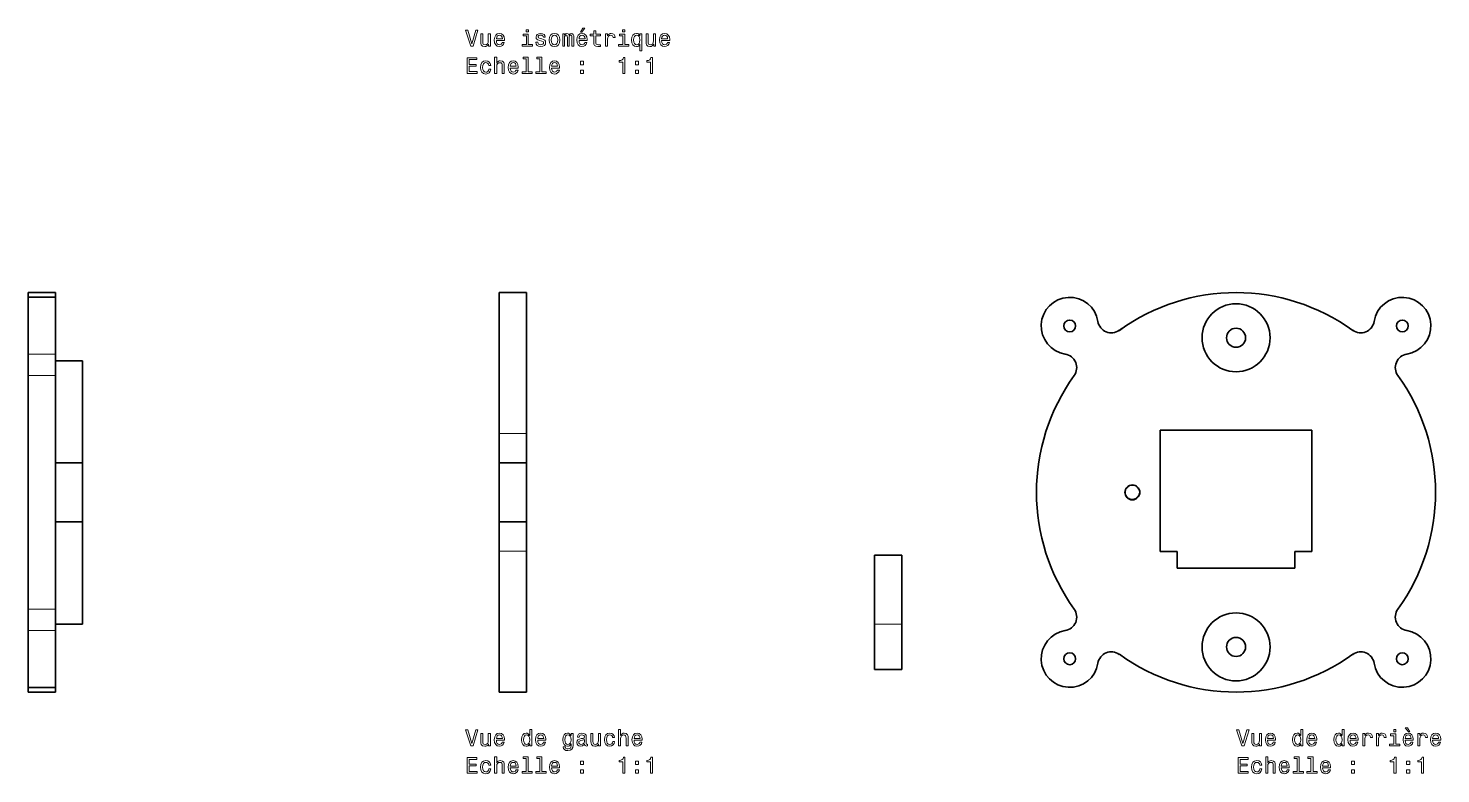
# Model space of a CAD drawing. Extents: x 294 to 980, y 102 to 739.
# Drawn here: x 668.2 to 979.7, y 358.5 to 522.7 of the extents above; entities that cross this region are included whole.
import ezdxf

# ---------------------------------------------------------------- set-up
doc = ezdxf.new("R2010")
doc.units = 0

msp = doc.modelspace()

# ---------------------------------------------------------------- linework, layer by layer
at = {"color": 7, "lineweight": 35, "ltscale": 0.030039}
msp.add_line((668.22, 463.3), (668.22, 464.5), dxfattribs=at)
at = {"color": 7, "lineweight": 35, "ltscale": 0.15}
for p, q in [((668.22, 464.5), (674.22, 464.5)), ((772.07, 464.5), (778.07, 464.5)), ((674.22, 463.47), (668.22, 463.47)), ((674.22, 449.51), (680.22, 449.51)), ((674.22, 427), (680.22, 427)), ((772.07, 427), (778.07, 427)), ((674.22, 414), (680.22, 414)), ((772.07, 414), (778.07, 414)), ((854.83, 406.63), (860.83, 406.63)), ((674.22, 391.49), (680.22, 391.49)), ((854.83, 381.44), (860.83, 381.44)), ((674.22, 377.53), (668.22, 377.53)), ((668.22, 376.5), (674.22, 376.5)), ((772.07, 376.5), (778.07, 376.5))]:
    msp.add_line(p, q, dxfattribs=at)
at = {"color": 7, "lineweight": 35, "ltscale": 0.025726}
msp.add_line((674.22, 463.47), (674.22, 464.5), dxfattribs=at)
at = {"color": 7, "lineweight": 35}
for p, q in [((772.07, 433.47), (772.07, 464.5)), ((778.07, 433.47), (778.07, 464.5)), ((680.22, 427), (680.22, 449.51)), ((668.22, 420.5), (668.22, 446.23)), ((674.22, 420.5), (674.22, 446.23)), ((951.26, 434.2), (917.86, 434.2)), ((917.86, 407.5), (917.86, 434.2)), ((951.26, 434.2), (951.26, 407.5)), ((668.22, 394.77), (668.22, 420.5)), ((674.22, 394.77), (674.22, 420.5)), ((680.22, 391.49), (680.22, 414)), ((772.07, 376.5), (772.07, 407.53)), ((778.07, 376.5), (778.07, 407.53)), ((921.56, 403.8), (947.56, 403.8)), ((921.56, 403.8), (947.56, 403.8))]:
    msp.add_line(p, q, dxfattribs=at)
at = {"color": 7, "lineweight": 35, "ltscale": 0.313062}
for p, q in [((668.22, 463.47), (668.22, 450.95)), ((674.22, 450.95), (674.22, 463.47)), ((668.22, 390.05), (668.22, 377.53)), ((674.22, 377.53), (674.22, 390.05))]:
    msp.add_line(p, q, dxfattribs=at)
at = {"color": 7, "lineweight": 13, "ltscale": 0.15}
for p, q in [((668.22, 450.95), (674.22, 450.95)), ((668.22, 446.23), (674.22, 446.23)), ((772.07, 433.47), (778.07, 433.47)), ((772.07, 407.53), (778.07, 407.53)), ((668.22, 394.77), (674.22, 394.77)), ((668.22, 390.05), (674.22, 390.05)), ((854.83, 391.44), (860.83, 391.44))]:
    msp.add_line(p, q, dxfattribs=at)
at = {"color": 7, "lineweight": 35, "ltscale": 0.117937}
for p, q in [((668.22, 446.23), (668.22, 450.95)), ((674.22, 446.23), (674.22, 450.95)), ((668.22, 390.05), (668.22, 394.77)), ((674.22, 390.05), (674.22, 394.77))]:
    msp.add_line(p, q, dxfattribs=at)
at = {"color": 7, "lineweight": 35, "ltscale": 0.381843}
msp.add_line((772.07, 434.44), (772.07, 449.71), dxfattribs=at)
at = {"color": 7, "lineweight": 35, "ltscale": 0.161858}
for p, q in [((772.07, 427), (772.07, 433.47)), ((778.07, 427), (778.07, 433.47))]:
    msp.add_line(p, q, dxfattribs=at)
at = {"color": 7, "lineweight": 35, "ltscale": 0.055}
msp.add_line((951.26, 434.2), (951.26, 432), dxfattribs=at)
at = {"color": 7, "lineweight": 35, "ltscale": 0.325}
msp.add_line((680.22, 414), (680.22, 427), dxfattribs=at)
at = {"color": 7, "lineweight": 35, "ltscale": 0.390018}
msp.add_line((772.07, 414), (772.07, 429.6), dxfattribs=at)
at = {"color": 7, "lineweight": 35, "ltscale": 0.32501}
msp.add_line((778.07, 414), (778.07, 427), dxfattribs=at)
at = {"color": 7, "lineweight": 35, "ltscale": 0.001415}
msp.add_line((910.66, 419.36), (910.62, 419.32), dxfattribs=at)
at = {"color": 7, "lineweight": 13, "ltscale": 0.002001}
msp.add_line((911.7, 419), (911.7, 418.92), dxfattribs=at)
at = {"color": 7, "lineweight": 13, "ltscale": 3.00563e-05}
msp.add_line((913.3, 420.45), (913.3, 420.45), dxfattribs=at)
at = {"color": 7, "lineweight": 13, "ltscale": 0.000107431}
msp.add_line((913.32, 420.36), (913.32, 420.36), dxfattribs=at)
at = {"color": 7, "lineweight": 35, "ltscale": 0.161859}
for p, q in [((772.07, 407.53), (772.07, 414)), ((778.07, 407.53), (778.07, 414))]:
    msp.add_line(p, q, dxfattribs=at)
at = {"color": 7, "lineweight": 35, "ltscale": 0.0375}
msp.add_line((951.26, 409), (951.26, 407.5), dxfattribs=at)
at = {"color": 7, "lineweight": 35, "ltscale": 0.379881}
for p, q in [((854.83, 391.44), (854.83, 406.63)), ((860.83, 391.44), (860.83, 406.63))]:
    msp.add_line(p, q, dxfattribs=at)
at = {"color": 7, "lineweight": 35, "ltscale": 0.0925}
for p, q in [((921.56, 407.5), (917.86, 407.5)), ((921.56, 407.5), (921.56, 403.8)), ((947.56, 407.5), (947.56, 403.8)), ((947.56, 407.5), (951.26, 407.5))]:
    msp.add_line(p, q, dxfattribs=at)
at = {"color": 7, "lineweight": 35, "ltscale": 0.25}
for p, q in [((854.83, 381.44), (854.83, 391.44)), ((860.83, 381.44), (860.83, 391.44))]:
    msp.add_line(p, q, dxfattribs=at)
at = {"color": 7, "lineweight": 35, "ltscale": 0.025702}
for p, q in [((668.22, 376.5), (668.22, 377.53)), ((674.22, 376.5), (674.22, 377.53))]:
    msp.add_line(p, q, dxfattribs=at)
at = {"color": 7, "lineweight": 13}
for points in [[(766.92, 522.32), (766.05, 519.34), (765.14, 522.32), (764.66, 522.32), (765.79, 518.82), (766.3, 518.82), (767.4, 522.32)], [(770.13, 521.52), (769.68, 521.52), (769.68, 519.96), (769.63, 519.6), (769.49, 519.34), (769.26, 519.17), (768.96, 519.12), (768.72, 519.16), (768.57, 519.28), (768.49, 519.49), (768.47, 519.78), (768.47, 521.52), (768.02, 521.52), (768.02, 519.74), (768.04, 519.39), (768.13, 519.09), (768.43, 518.82), (768.9, 518.72), (769.15, 518.76), (769.37, 518.85), (769.55, 519), (769.7, 519.23), (769.7, 518.82), (770.13, 518.82)], [(771.46, 520.04), (773.24, 520.04), (773.24, 520.25), (773.16, 520.83), (772.94, 521.26), (772.59, 521.52), (772.12, 521.62), (771.66, 521.52), (771.31, 521.24), (771.08, 520.78), (771, 520.17), (771.07, 519.55), (771.3, 519.1), (771.65, 518.82), (772.1, 518.72), (772.5, 518.79), (772.82, 518.96), (773.06, 519.23), (773.19, 519.59), (772.75, 519.59), (772.66, 519.39), (772.53, 519.24), (772.16, 519.12), (771.87, 519.17), (771.65, 519.35), (771.51, 519.64), (771.46, 520.03)], [(771.46, 520.41), (771.52, 520.76), (771.65, 521.02), (771.86, 521.18), (772.13, 521.23), (772.4, 521.18), (772.61, 521.02), (772.73, 520.76), (772.78, 520.41)], [(778.5, 519.19), (778.5, 521.43), (777.36, 521.43), (777.36, 521.05), (778.06, 521.05), (778.06, 519.19), (777.15, 519.19), (777.15, 518.82), (779.42, 518.82), (779.42, 519.19)], [(778.52, 522.44), (778.05, 522.44), (778.05, 521.93), (778.52, 521.93)], [(781.51, 520.39), (781.08, 520.49), (780.76, 520.61), (780.66, 520.85), (780.69, 521.01), (780.79, 521.14), (780.96, 521.21), (781.21, 521.24), (781.45, 521.21), (781.64, 521.12), (781.76, 520.98), (781.81, 520.8), (782.24, 520.8), (782.24, 520.81), (782.16, 521.14), (781.96, 521.4), (781.64, 521.56), (781.21, 521.62), (780.78, 521.56), (780.47, 521.39), (780.27, 521.15), (780.21, 520.83), (780.26, 520.53), (780.4, 520.32), (780.63, 520.17), (780.97, 520.06), (781.46, 519.94), (781.77, 519.81), (781.85, 519.71), (781.88, 519.56), (781.83, 519.38), (781.71, 519.23), (781.51, 519.14), (781.25, 519.11), (780.97, 519.14), (780.77, 519.25), (780.64, 519.42), (780.58, 519.66), (780.15, 519.66), (780.22, 519.25), (780.43, 518.96), (780.76, 518.79), (781.21, 518.72), (781.69, 518.79), (782.03, 518.96), (782.25, 519.24), (782.32, 519.61), (782.27, 519.93), (782.11, 520.15), (781.85, 520.29)], [(783.09, 520.17), (783.17, 519.55), (783.4, 519.1), (783.77, 518.82), (784.26, 518.72), (784.75, 518.82), (785.12, 519.09), (785.35, 519.55), (785.44, 520.17), (785.35, 520.78), (785.12, 521.24), (784.75, 521.52), (784.26, 521.62), (783.77, 521.52), (783.4, 521.24), (783.17, 520.78)], [(783.54, 520.17), (783.59, 520.63), (783.73, 520.95), (783.96, 521.16), (784.26, 521.23), (784.57, 521.16), (784.79, 520.96), (784.93, 520.63), (784.98, 520.17), (784.93, 519.71), (784.79, 519.38), (784.57, 519.18), (784.26, 519.11), (783.96, 519.18), (783.73, 519.38), (783.59, 519.71)], [(786.08, 518.82), (786.49, 518.82), (786.49, 520.63), (786.51, 520.9), (786.59, 521.1), (786.7, 521.21), (786.86, 521.26), (786.98, 521.22), (787.06, 521.12), (787.1, 520.94), (787.11, 520.72), (787.11, 518.82), (787.5, 518.82), (787.5, 520.63), (787.52, 520.89), (787.6, 521.09), (787.72, 521.21), (787.87, 521.26), (787.99, 521.22), (788.07, 521.12), (788.12, 520.72), (788.12, 518.82), (788.53, 518.82), (788.53, 520.69), (788.5, 521.07), (788.42, 521.37), (788.26, 521.55), (788, 521.62), (787.69, 521.52), (787.46, 521.23), (787.27, 521.51), (786.96, 521.62), (786.67, 521.52), (786.47, 521.24), (786.47, 521.52), (786.08, 521.52)], [(789.68, 520.04), (791.45, 520.04), (791.46, 520.25), (791.38, 520.83), (791.16, 521.26), (790.8, 521.52), (790.34, 521.62), (789.88, 521.52), (789.52, 521.24), (789.3, 520.78), (789.22, 520.17), (789.29, 519.55), (789.52, 519.1), (789.87, 518.82), (790.32, 518.72), (790.71, 518.79), (791.04, 518.96), (791.27, 519.23), (791.41, 519.59), (790.97, 519.59), (790.88, 519.39), (790.75, 519.24), (790.38, 519.12), (790.09, 519.17), (789.87, 519.35), (789.73, 519.64), (789.68, 520.03)], [(789.68, 520.41), (789.73, 520.76), (789.87, 521.02), (790.08, 521.18), (790.35, 521.23), (790.62, 521.18), (790.82, 521.02), (790.95, 520.76), (791, 520.41)], [(789.99, 521.89), (790.28, 521.89), (790.99, 522.75), (790.49, 522.75)], [(792.92, 521.05), (792.92, 519.7), (792.95, 519.26), (793.09, 518.96), (793.38, 518.78), (793.86, 518.72), (794.38, 518.74), (794.38, 519.13), (794, 519.1), (793.65, 519.14), (793.46, 519.26), (793.38, 519.48), (793.37, 519.77), (793.37, 521.05), (794.38, 521.05), (794.38, 521.43), (793.37, 521.43), (793.37, 522.22), (792.92, 522.22), (792.92, 521.43), (792.16, 521.43), (792.16, 521.05)], [(795.53, 518.82), (795.97, 518.82), (795.97, 520.36), (796.02, 520.74), (796.15, 521), (796.38, 521.17), (796.67, 521.22), (796.9, 521.19), (797.06, 521.09), (797.16, 520.91), (797.2, 520.68), (797.65, 520.68), (797.59, 521.09), (797.42, 521.38), (797.14, 521.56), (796.77, 521.62), (796.51, 521.58), (796.29, 521.48), (796.09, 521.31), (795.93, 521.07), (795.93, 521.52), (795.53, 521.52)], [(799.76, 519.19), (799.76, 521.43), (798.62, 521.43), (798.62, 521.05), (799.31, 521.05), (799.31, 519.19), (798.4, 519.19), (798.4, 518.82), (800.67, 518.82), (800.67, 519.19)], [(799.77, 522.44), (799.3, 522.44), (799.3, 521.93), (799.77, 521.93)], [(803.1, 521.11), (802.94, 521.33), (802.77, 521.49), (802.56, 521.58), (802.32, 521.62), (801.89, 521.52), (801.56, 521.24), (801.34, 520.78), (801.27, 520.17), (801.34, 519.56), (801.56, 519.1), (801.89, 518.82), (802.32, 518.72), (802.56, 518.75), (802.76, 518.84), (802.94, 518.99), (803.1, 519.23), (803.1, 517.77), (803.54, 517.77), (803.54, 521.52), (803.1, 521.52)], [(801.72, 520.17), (801.77, 520.62), (801.91, 520.95), (802.12, 521.15), (802.4, 521.22), (802.69, 521.15), (802.91, 520.95), (803.04, 520.63), (803.09, 520.17), (803.04, 519.71), (802.91, 519.39), (802.69, 519.18), (802.4, 519.12), (802.12, 519.18), (801.91, 519.39), (801.77, 519.72)], [(806.56, 521.52), (806.12, 521.52), (806.12, 519.96), (806.06, 519.6), (805.92, 519.34), (805.69, 519.17), (805.39, 519.12), (805.16, 519.16), (805.01, 519.28), (804.92, 519.49), (804.9, 519.78), (804.9, 521.52), (804.46, 521.52), (804.46, 519.74), (804.47, 519.39), (804.57, 519.09), (804.86, 518.82), (805.33, 518.72), (805.58, 518.76), (805.8, 518.85), (805.98, 519), (806.14, 519.23), (806.14, 518.82), (806.56, 518.82)], [(807.9, 520.04), (809.67, 520.04), (809.68, 520.25), (809.6, 520.83), (809.37, 521.26), (809.02, 521.52), (808.55, 521.62), (808.09, 521.52), (807.74, 521.24), (807.51, 520.78), (807.43, 520.17), (807.51, 519.55), (807.73, 519.1), (808.08, 518.82), (808.54, 518.72), (808.93, 518.79), (809.25, 518.96), (809.49, 519.23), (809.63, 519.59), (809.19, 519.59), (809.1, 519.39), (808.96, 519.24), (808.59, 519.12), (808.3, 519.17), (808.09, 519.35), (807.95, 519.64), (807.9, 520.03)], [(807.9, 520.41), (807.95, 520.76), (808.09, 521.02), (808.29, 521.18), (808.57, 521.23), (808.83, 521.18), (809.04, 521.02), (809.17, 520.76), (809.21, 520.41)], [(764.99, 512.77), (767.21, 512.77), (767.21, 513.19), (765.45, 513.19), (765.45, 514.38), (767.02, 514.38), (767.02, 514.8), (765.45, 514.8), (765.45, 515.85), (767.17, 515.85), (767.17, 516.27), (764.99, 516.27)], [(769.76, 514.58), (770.2, 514.58), (770.11, 514.98), (769.89, 515.3), (769.56, 515.5), (769.12, 515.57), (768.63, 515.47), (768.27, 515.19), (768.03, 514.73), (767.95, 514.12), (768.03, 513.51), (768.26, 513.05), (768.61, 512.77), (769.1, 512.67), (769.54, 512.75), (769.87, 512.96), (770.11, 513.29), (770.21, 513.74), (769.78, 513.74), (769.71, 513.45), (769.57, 513.24), (769.37, 513.11), (769.12, 513.07), (768.81, 513.14), (768.59, 513.34), (768.45, 513.67), (768.41, 514.13), (768.45, 514.58), (768.59, 514.91), (768.82, 515.11), (769.12, 515.18), (769.38, 515.14), (769.58, 515.02), (769.71, 514.83)], [(771.07, 512.77), (771.52, 512.77), (771.52, 514.33), (771.56, 514.69), (771.71, 514.95), (771.94, 515.11), (772.24, 515.17), (772.48, 515.12), (772.63, 514.99), (772.71, 514.76), (772.73, 514.46), (772.73, 512.77), (773.18, 512.77), (773.18, 514.55), (773.16, 514.91), (773.07, 515.2), (772.77, 515.48), (772.31, 515.57), (772.05, 515.54), (771.84, 515.44), (771.65, 515.29), (771.52, 515.08), (771.52, 516.39), (771.07, 516.39)], [(774.5, 513.99), (776.27, 513.99), (776.28, 514.2), (776.2, 514.78), (775.98, 515.21), (775.62, 515.48), (775.15, 515.57), (774.7, 515.47), (774.34, 515.19), (774.12, 514.73), (774.04, 514.13), (774.11, 513.51), (774.34, 513.05), (774.69, 512.77), (775.14, 512.67), (775.53, 512.74), (775.86, 512.91), (776.09, 513.18), (776.23, 513.55), (775.79, 513.55), (775.7, 513.34), (775.57, 513.19), (775.2, 513.07), (774.91, 513.13), (774.69, 513.3), (774.55, 513.59), (774.5, 513.98)], [(774.5, 514.37), (774.55, 514.72), (774.69, 514.97), (774.9, 515.13), (775.17, 515.18), (775.44, 515.13), (775.64, 514.97), (775.77, 514.72), (775.82, 514.37)], [(778.03, 516.02), (778.03, 513.14), (777.12, 513.14), (777.12, 512.77), (779.38, 512.77), (779.38, 513.14), (778.47, 513.14), (778.47, 516.39), (777.33, 516.39), (777.33, 516.02)], [(781.07, 516.02), (781.07, 513.14), (780.15, 513.14), (780.15, 512.77), (782.42, 512.77), (782.42, 513.14), (781.51, 513.14), (781.51, 516.39), (780.37, 516.39), (780.37, 516.02)], [(783.61, 513.99), (785.38, 513.99), (785.39, 514.2), (785.31, 514.78), (785.09, 515.21), (784.73, 515.48), (784.26, 515.57), (783.8, 515.47), (783.45, 515.19), (783.22, 514.73), (783.14, 514.13), (783.22, 513.51), (783.45, 513.05), (783.79, 512.77), (784.25, 512.67), (784.64, 512.74), (784.96, 512.91), (785.2, 513.18), (785.34, 513.55), (784.9, 513.55), (784.81, 513.34), (784.68, 513.19), (784.3, 513.07), (784.02, 513.13), (783.8, 513.3), (783.66, 513.59), (783.61, 513.98)], [(783.61, 514.37), (783.66, 514.72), (783.8, 514.97), (784.01, 515.13), (784.28, 515.18), (784.55, 515.13), (784.75, 514.97), (784.88, 514.72), (784.92, 514.37)], [(789.99, 514.73), (790.68, 514.73), (790.68, 515.48), (789.99, 515.48)], [(799.35, 512.77), (799.81, 512.77), (799.81, 516.29), (799.47, 516.29), (799.38, 515.99), (799.2, 515.78), (798.92, 515.66), (798.54, 515.62), (798.54, 515.26), (799.35, 515.26)], [(802.13, 514.73), (802.83, 514.73), (802.83, 515.48), (802.13, 515.48)], [(805.42, 512.77), (805.88, 512.77), (805.88, 516.29), (805.54, 516.29), (805.45, 515.99), (805.27, 515.78), (804.99, 515.66), (804.61, 515.62), (804.61, 515.26), (805.42, 515.26)], [(789.99, 512.77), (790.68, 512.77), (790.68, 513.52), (789.99, 513.52)], [(802.13, 512.77), (802.83, 512.77), (802.83, 513.52), (802.13, 513.52)], [(766.92, 368.15), (766.05, 365.17), (765.14, 368.15), (764.66, 368.15), (765.79, 364.64), (766.3, 364.64), (767.4, 368.15)], [(778.81, 365.06), (778.81, 364.64), (779.26, 364.64), (779.26, 368.26), (778.82, 368.26), (778.82, 366.94), (778.48, 367.32), (778.27, 367.41), (778.03, 367.45), (777.61, 367.35), (777.27, 367.06), (777.06, 366.61), (776.98, 366), (777.06, 365.39), (777.27, 364.93), (777.61, 364.64), (778.03, 364.55), (778.27, 364.58), (778.48, 364.67)], [(798.4, 364.64), (798.84, 364.64), (798.84, 366.21), (798.89, 366.56), (799.03, 366.83), (799.26, 366.99), (799.56, 367.05), (799.81, 367), (799.96, 366.86), (800.03, 366.64), (800.06, 366.33), (800.06, 364.64), (800.5, 364.64), (800.5, 366.42), (800.48, 366.78), (800.39, 367.08), (800.09, 367.35), (799.63, 367.45), (799.38, 367.41), (799.16, 367.32), (798.98, 367.16), (798.84, 366.96), (798.84, 368.26), (798.4, 368.26)], [(936.95, 368.15), (936.08, 365.17), (935.17, 368.15), (934.69, 368.15), (935.82, 364.64), (936.33, 364.64), (937.43, 368.15)], [(948.84, 365.06), (948.84, 364.64), (949.28, 364.64), (949.28, 368.26), (948.85, 368.26), (948.85, 366.94), (948.51, 367.32), (948.3, 367.41), (948.06, 367.45), (947.63, 367.35), (947.3, 367.06), (947.09, 366.61), (947.01, 366), (947.09, 365.39), (947.3, 364.93), (947.63, 364.64), (948.06, 364.55), (948.3, 364.58), (948.51, 364.67)], [(957.95, 365.06), (957.95, 364.64), (958.39, 364.64), (958.39, 368.26), (957.95, 368.26), (957.95, 366.94), (957.62, 367.32), (957.41, 367.41), (957.17, 367.45), (956.74, 367.35), (956.41, 367.06), (956.19, 366.61), (956.12, 366), (956.19, 365.39), (956.41, 364.93), (956.74, 364.64), (957.17, 364.55), (957.41, 364.58), (957.62, 364.67)], [(969.8, 368.26), (969.33, 368.26), (969.33, 367.76), (969.8, 367.76)], [(972.87, 367.72), (972.36, 368.58), (971.87, 368.58), (972.57, 367.72)], [(770.13, 367.35), (769.68, 367.35), (769.68, 365.79), (769.63, 365.43), (769.49, 365.16), (769.26, 365), (768.96, 364.95), (768.72, 364.99), (768.57, 365.11), (768.49, 365.32), (768.47, 365.61), (768.47, 367.35), (768.02, 367.35), (768.02, 365.57), (768.04, 365.21), (768.13, 364.92), (768.43, 364.64), (768.9, 364.55), (769.15, 364.58), (769.37, 364.67), (769.55, 364.83), (769.7, 365.06), (769.7, 364.64), (770.13, 364.64)], [(771.46, 365.87), (773.24, 365.87), (773.24, 366.08), (773.16, 366.66), (772.94, 367.09), (772.59, 367.35), (772.12, 367.45), (771.66, 367.35), (771.31, 367.06), (771.08, 366.61), (771, 366), (771.07, 365.38), (771.3, 364.93), (771.65, 364.64), (772.1, 364.55), (772.5, 364.61), (772.82, 364.78), (773.06, 365.06), (773.19, 365.42), (772.75, 365.42), (772.66, 365.22), (772.53, 365.07), (772.16, 364.95), (771.87, 365), (771.65, 365.18), (771.51, 365.47), (771.46, 365.85)], [(771.46, 366.24), (771.52, 366.59), (771.65, 366.85), (771.86, 367), (772.13, 367.06), (772.4, 367), (772.61, 366.85), (772.73, 366.59), (772.78, 366.24)], [(778.11, 367.05), (778.4, 366.98), (778.62, 366.78), (778.76, 366.45), (778.81, 366), (778.76, 365.54), (778.62, 365.21), (778.4, 365.01), (778.11, 364.95), (777.83, 365.01), (777.62, 365.21), (777.48, 365.55), (777.43, 366), (777.48, 366.45), (777.62, 366.78), (777.83, 366.98)], [(780.57, 365.87), (782.35, 365.87), (782.35, 366.08), (782.27, 366.66), (782.05, 367.09), (781.7, 367.35), (781.23, 367.45), (780.77, 367.35), (780.41, 367.06), (780.19, 366.61), (780.11, 366), (780.18, 365.38), (780.41, 364.93), (780.76, 364.64), (781.21, 364.55), (781.61, 364.61), (781.93, 364.78), (782.16, 365.06), (782.3, 365.42), (781.86, 365.42), (781.77, 365.22), (781.64, 365.07), (781.27, 364.95), (780.98, 365), (780.76, 365.18), (780.62, 365.47), (780.57, 365.85)], [(780.57, 366.24), (780.63, 366.59), (780.76, 366.85), (780.97, 367), (781.24, 367.06), (781.51, 367), (781.72, 366.85), (781.84, 366.59), (781.89, 366.24)], [(788.36, 364.76), (788.36, 367.35), (787.94, 367.35), (787.94, 366.91), (787.59, 367.31), (787.38, 367.41), (787.14, 367.45), (786.71, 367.35), (786.38, 367.06), (786.16, 366.61), (786.09, 366), (786.16, 365.38), (786.38, 364.93), (786.71, 364.64), (787.14, 364.55), (787.38, 364.58), (787.59, 364.67), (787.94, 365.06), (787.94, 364.67), (787.9, 364.37), (787.79, 364.15), (787.58, 364.03), (787.26, 363.98), (786.98, 364.01), (786.78, 364.09), (786.67, 364.22), (786.63, 364.4), (786.2, 364.4), (786.2, 364.38), (786.27, 364.05), (786.47, 363.81), (786.79, 363.65), (787.23, 363.6), (787.76, 363.68), (788.11, 363.89), (788.3, 364.26)], [(786.55, 366), (786.59, 366.45), (786.73, 366.78), (786.94, 366.98), (787.22, 367.05), (787.52, 366.98), (787.74, 366.78), (787.88, 366.45), (787.93, 366), (787.88, 365.54), (787.74, 365.21), (787.52, 365.01), (787.22, 364.95), (786.94, 365.01), (786.73, 365.21), (786.59, 365.55)], [(790.9, 365), (790.9, 364.98), (790.93, 364.81), (791, 364.69), (791.32, 364.59), (791.57, 364.63), (791.57, 364.98), (791.46, 364.96), (791.32, 365.03), (791.29, 365.23), (791.29, 366.63), (791.23, 366.99), (791.06, 367.24), (790.75, 367.39), (790.31, 367.45), (789.89, 367.39), (789.58, 367.22), (789.38, 366.95), (789.32, 366.6), (789.32, 366.56), (789.71, 366.56), (789.75, 366.78), (789.86, 366.93), (790.04, 367.02), (790.3, 367.05), (790.55, 367.03), (790.72, 366.95), (790.83, 366.82), (790.86, 366.64), (790.84, 366.43), (790.76, 366.32), (790.56, 366.27), (790.18, 366.23), (789.75, 366.14), (789.44, 365.98), (789.26, 365.73), (789.21, 365.35), (789.26, 365.02), (789.41, 364.77), (789.66, 364.62), (790.01, 364.56), (790.48, 364.67)], [(790.85, 365.59), (790.79, 365.33), (790.63, 365.13), (790.39, 365), (790.09, 364.95), (789.9, 364.98), (789.76, 365.06), (789.67, 365.2), (789.65, 365.39), (789.67, 365.57), (789.75, 365.7), (790.07, 365.84), (790.48, 365.9), (790.85, 366.02)], [(794.41, 367.35), (793.97, 367.35), (793.97, 365.79), (793.92, 365.43), (793.77, 365.16), (793.55, 365), (793.25, 364.95), (793.01, 364.99), (792.86, 365.11), (792.78, 365.32), (792.76, 365.61), (792.76, 367.35), (792.31, 367.35), (792.31, 365.57), (792.33, 365.21), (792.42, 364.92), (792.72, 364.64), (793.18, 364.55), (793.44, 364.58), (793.65, 364.67), (793.84, 364.83), (793.99, 365.06), (793.99, 364.64), (794.41, 364.64)], [(797.09, 366.45), (797.53, 366.45), (797.44, 366.86), (797.22, 367.18), (796.88, 367.37), (796.44, 367.45), (795.96, 367.35), (795.59, 367.06), (795.36, 366.61), (795.28, 365.99), (795.35, 365.38), (795.58, 364.93), (795.94, 364.64), (796.43, 364.55), (796.86, 364.62), (797.2, 364.84), (797.43, 365.17), (797.53, 365.61), (797.11, 365.61), (797.03, 365.33), (796.89, 365.12), (796.69, 364.99), (796.44, 364.95), (796.13, 365.01), (795.91, 365.21), (795.78, 365.54), (795.73, 366.01), (795.78, 366.46), (795.92, 366.79), (796.14, 366.99), (796.44, 367.06), (796.7, 367.01), (796.9, 366.9), (797.03, 366.71)], [(801.82, 365.87), (803.6, 365.87), (803.6, 366.08), (803.52, 366.66), (803.3, 367.09), (802.95, 367.35), (802.48, 367.45), (802.02, 367.35), (801.67, 367.06), (801.44, 366.61), (801.36, 366), (801.44, 365.38), (801.66, 364.93), (802.01, 364.64), (802.46, 364.55), (802.86, 364.61), (803.18, 364.78), (803.42, 365.06), (803.55, 365.42), (803.11, 365.42), (803.02, 365.22), (802.89, 365.07), (802.52, 364.95), (802.23, 365), (802.02, 365.18), (801.87, 365.47), (801.82, 365.85)], [(801.82, 366.24), (801.88, 366.59), (802.02, 366.85), (802.22, 367), (802.49, 367.06), (802.76, 367), (802.97, 366.85), (803.09, 366.59), (803.14, 366.24)], [(940.16, 367.35), (939.71, 367.35), (939.71, 365.79), (939.66, 365.43), (939.52, 365.16), (939.29, 365), (938.99, 364.95), (938.75, 364.99), (938.6, 365.11), (938.52, 365.32), (938.5, 365.61), (938.5, 367.35), (938.05, 367.35), (938.05, 365.57), (938.07, 365.21), (938.16, 364.92), (938.46, 364.64), (938.93, 364.55), (939.18, 364.58), (939.39, 364.67), (939.58, 364.83), (939.73, 365.06), (939.73, 364.64), (940.16, 364.64)], [(941.49, 365.87), (943.27, 365.87), (943.27, 366.08), (943.19, 366.66), (942.97, 367.09), (942.62, 367.35), (942.15, 367.45), (941.69, 367.35), (941.34, 367.06), (941.11, 366.61), (941.03, 366), (941.1, 365.38), (941.33, 364.93), (941.68, 364.64), (942.13, 364.55), (942.53, 364.61), (942.85, 364.78), (943.09, 365.06), (943.22, 365.42), (942.78, 365.42), (942.69, 365.22), (942.56, 365.07), (942.19, 364.95), (941.9, 365), (941.68, 365.18), (941.54, 365.47), (941.49, 365.85)], [(941.49, 366.24), (941.55, 366.59), (941.68, 366.85), (941.89, 367), (942.16, 367.06), (942.43, 367), (942.64, 366.85), (942.76, 366.59), (942.81, 366.24)], [(948.14, 367.05), (948.43, 366.98), (948.65, 366.78), (948.78, 366.45), (948.84, 366), (948.78, 365.54), (948.65, 365.21), (948.43, 365.01), (948.14, 364.95), (947.86, 365.01), (947.65, 365.21), (947.51, 365.55), (947.46, 366), (947.51, 366.45), (947.65, 366.78), (947.86, 366.98)], [(950.6, 365.87), (952.38, 365.87), (952.38, 366.08), (952.3, 366.66), (952.08, 367.09), (951.72, 367.35), (951.26, 367.45), (950.8, 367.35), (950.44, 367.06), (950.22, 366.61), (950.14, 366), (950.21, 365.38), (950.44, 364.93), (950.79, 364.64), (951.24, 364.55), (951.63, 364.61), (951.96, 364.78), (952.19, 365.06), (952.33, 365.42), (951.89, 365.42), (951.8, 365.22), (951.67, 365.07), (951.3, 364.95), (951.01, 365), (950.79, 365.18), (950.65, 365.47), (950.6, 365.85)], [(950.6, 366.24), (950.66, 366.59), (950.79, 366.85), (951, 367), (951.27, 367.06), (951.54, 367), (951.74, 366.85), (951.87, 366.59), (951.92, 366.24)], [(957.25, 367.05), (957.54, 366.98), (957.76, 366.78), (957.89, 366.45), (957.94, 366), (957.89, 365.54), (957.76, 365.21), (957.54, 365.01), (957.25, 364.95), (956.97, 365.01), (956.76, 365.21), (956.62, 365.55), (956.57, 366), (956.62, 366.45), (956.76, 366.78), (956.97, 366.98)], [(959.71, 365.87), (961.48, 365.87), (961.49, 366.08), (961.41, 366.66), (961.19, 367.09), (960.83, 367.35), (960.36, 367.45), (959.9, 367.35), (959.55, 367.06), (959.32, 366.61), (959.24, 366), (959.32, 365.38), (959.55, 364.93), (959.89, 364.64), (960.35, 364.55), (960.74, 364.61), (961.06, 364.78), (961.3, 365.06), (961.44, 365.42), (961, 365.42), (960.91, 365.22), (960.78, 365.07), (960.4, 364.95), (960.12, 365), (959.9, 365.18), (959.76, 365.47), (959.71, 365.85)], [(959.71, 366.24), (959.76, 366.59), (959.9, 366.85), (960.11, 367), (960.38, 367.06), (960.65, 367), (960.85, 366.85), (960.98, 366.59), (961.02, 366.24)], [(962.52, 364.64), (962.97, 364.64), (962.97, 366.19), (963.01, 366.56), (963.15, 366.83), (963.37, 366.99), (963.67, 367.05), (963.89, 367.01), (964.06, 366.91), (964.16, 366.74), (964.19, 366.51), (964.64, 366.51), (964.58, 366.92), (964.41, 367.21), (964.14, 367.39), (963.76, 367.45), (963.5, 367.41), (963.28, 367.31), (963.08, 367.13), (962.93, 366.9), (962.93, 367.35), (962.52, 367.35)], [(965.56, 364.64), (966, 364.64), (966, 366.19), (966.05, 366.56), (966.18, 366.83), (966.41, 366.99), (966.7, 367.05), (966.93, 367.01), (967.09, 366.91), (967.19, 366.74), (967.23, 366.51), (967.68, 366.51), (967.62, 366.92), (967.45, 367.21), (967.17, 367.39), (966.79, 367.45), (966.54, 367.41), (966.31, 367.31), (966.12, 367.13), (965.96, 366.9), (965.96, 367.35), (965.56, 367.35)], [(969.78, 365.02), (969.78, 367.26), (968.64, 367.26), (968.64, 366.88), (969.34, 366.88), (969.34, 365.02), (968.43, 365.02), (968.43, 364.64), (970.7, 364.64), (970.7, 365.02)], [(971.85, 365.87), (973.63, 365.87), (973.63, 366.08), (973.55, 366.66), (973.33, 367.09), (972.98, 367.35), (972.51, 367.45), (972.05, 367.35), (971.7, 367.06), (971.47, 366.61), (971.39, 366), (971.46, 365.38), (971.69, 364.93), (972.04, 364.64), (972.49, 364.55), (972.89, 364.61), (973.21, 364.78), (973.45, 365.06), (973.58, 365.42), (973.14, 365.42), (973.05, 365.22), (972.92, 365.07), (972.55, 364.95), (972.26, 365), (972.04, 365.18), (971.9, 365.47), (971.85, 365.85)], [(971.85, 366.24), (971.91, 366.59), (972.04, 366.85), (972.25, 367), (972.52, 367.06), (972.79, 367), (973, 366.85), (973.12, 366.59), (973.17, 366.24)], [(974.67, 364.64), (975.11, 364.64), (975.11, 366.19), (975.16, 366.56), (975.29, 366.83), (975.51, 366.99), (975.81, 367.05), (976.03, 367.01), (976.2, 366.91), (976.3, 366.74), (976.34, 366.51), (976.78, 366.51), (976.72, 366.92), (976.56, 367.21), (976.28, 367.39), (975.9, 367.45), (975.64, 367.41), (975.42, 367.31), (975.23, 367.13), (975.07, 366.9), (975.07, 367.35), (974.67, 367.35)], [(977.92, 365.87), (979.7, 365.87), (979.7, 366.08), (979.62, 366.66), (979.4, 367.09), (979.05, 367.35), (978.58, 367.45), (978.12, 367.35), (977.77, 367.06), (977.54, 366.61), (977.46, 366), (977.54, 365.38), (977.76, 364.93), (978.11, 364.64), (978.56, 364.55), (978.96, 364.61), (979.28, 364.78), (979.52, 365.06), (979.65, 365.42), (979.22, 365.42), (979.12, 365.22), (978.99, 365.07), (978.62, 364.95), (978.33, 365), (978.12, 365.18), (977.97, 365.47), (977.92, 365.85)], [(977.92, 366.24), (977.98, 366.59), (978.12, 366.85), (978.32, 367), (978.6, 367.06), (978.86, 367), (979.07, 366.85), (979.2, 366.59), (979.24, 366.24)], [(764.99, 358.6), (767.21, 358.6), (767.21, 359.02), (765.45, 359.02), (765.45, 360.21), (767.02, 360.21), (767.02, 360.62), (765.45, 360.62), (765.45, 361.67), (767.17, 361.67), (767.17, 362.1), (764.99, 362.1)], [(769.76, 360.41), (770.2, 360.41), (770.11, 360.81), (769.89, 361.13), (769.56, 361.32), (769.12, 361.4), (768.63, 361.3), (768.27, 361.02), (768.03, 360.56), (767.95, 359.94), (768.03, 359.33), (768.26, 358.88), (768.61, 358.6), (769.1, 358.5), (769.54, 358.58), (769.87, 358.79), (770.11, 359.12), (770.21, 359.56), (769.78, 359.56), (769.71, 359.28), (769.57, 359.07), (769.37, 358.94), (769.12, 358.9), (768.81, 358.96), (768.59, 359.17), (768.45, 359.49), (768.41, 359.96), (768.45, 360.41), (768.59, 360.74), (768.82, 360.94), (769.12, 361.01), (769.38, 360.97), (769.58, 360.85), (769.71, 360.66)], [(771.07, 358.6), (771.52, 358.6), (771.52, 360.16), (771.56, 360.52), (771.71, 360.78), (771.94, 360.94), (772.24, 361), (772.48, 360.95), (772.63, 360.82), (772.71, 360.59), (772.73, 360.29), (772.73, 358.6), (773.18, 358.6), (773.18, 360.38), (773.16, 360.73), (773.07, 361.03), (772.77, 361.3), (772.31, 361.4), (772.05, 361.37), (771.84, 361.27), (771.65, 361.12), (771.52, 360.91), (771.52, 362.22), (771.07, 362.22)], [(774.5, 359.82), (776.27, 359.82), (776.28, 360.03), (776.2, 360.61), (775.98, 361.04), (775.62, 361.3), (775.15, 361.4), (774.7, 361.3), (774.34, 361.02), (774.12, 360.56), (774.04, 359.95), (774.11, 359.33), (774.34, 358.88), (774.69, 358.6), (775.14, 358.5), (775.53, 358.57), (775.86, 358.74), (776.09, 359.01), (776.23, 359.37), (775.79, 359.37), (775.7, 359.17), (775.57, 359.02), (775.2, 358.9), (774.91, 358.95), (774.69, 359.13), (774.55, 359.42), (774.5, 359.81)], [(778.03, 361.84), (778.03, 358.97), (777.12, 358.97), (777.12, 358.6), (779.38, 358.6), (779.38, 358.97), (778.47, 358.97), (778.47, 362.22), (777.33, 362.22), (777.33, 361.84)], [(781.07, 361.84), (781.07, 358.97), (780.15, 358.97), (780.15, 358.6), (782.42, 358.6), (782.42, 358.97), (781.51, 358.97), (781.51, 362.22), (780.37, 362.22), (780.37, 361.84)], [(783.61, 359.82), (785.38, 359.82), (785.39, 360.03), (785.31, 360.61), (785.09, 361.04), (784.73, 361.3), (784.26, 361.4), (783.8, 361.3), (783.45, 361.02), (783.22, 360.56), (783.14, 359.95), (783.22, 359.33), (783.45, 358.88), (783.79, 358.6), (784.25, 358.5), (784.64, 358.57), (784.96, 358.74), (785.2, 359.01), (785.34, 359.37), (784.9, 359.37), (784.81, 359.17), (784.68, 359.02), (784.3, 358.9), (784.02, 358.95), (783.8, 359.13), (783.66, 359.42), (783.61, 359.81)], [(799.35, 358.6), (799.81, 358.6), (799.81, 362.12), (799.47, 362.12), (799.38, 361.81), (799.2, 361.61), (798.92, 361.49), (798.54, 361.45), (798.54, 361.09), (799.35, 361.09)], [(805.42, 358.6), (805.88, 358.6), (805.88, 362.12), (805.54, 362.12), (805.45, 361.81), (805.27, 361.61), (804.99, 361.49), (804.61, 361.45), (804.61, 361.09), (805.42, 361.09)], [(935.02, 358.6), (937.24, 358.6), (937.24, 359.02), (935.48, 359.02), (935.48, 360.21), (937.04, 360.21), (937.04, 360.62), (935.48, 360.62), (935.48, 361.67), (937.2, 361.67), (937.2, 362.1), (935.02, 362.1)], [(939.79, 360.41), (940.23, 360.41), (940.14, 360.81), (939.92, 361.13), (939.59, 361.32), (939.15, 361.4), (938.66, 361.3), (938.29, 361.02), (938.06, 360.56), (937.98, 359.94), (938.06, 359.33), (938.28, 358.88), (938.64, 358.6), (939.13, 358.5), (939.57, 358.58), (939.9, 358.79), (940.14, 359.12), (940.24, 359.56), (939.81, 359.56), (939.74, 359.28), (939.6, 359.07), (939.39, 358.94), (939.15, 358.9), (938.84, 358.96), (938.62, 359.17), (938.48, 359.49), (938.44, 359.96), (938.48, 360.41), (938.62, 360.74), (938.85, 360.94), (939.15, 361.01), (939.41, 360.97), (939.61, 360.85), (939.74, 360.66)], [(941.1, 358.6), (941.55, 358.6), (941.55, 360.16), (941.59, 360.52), (941.74, 360.78), (941.97, 360.94), (942.27, 361), (942.51, 360.95), (942.66, 360.82), (942.74, 360.59), (942.76, 360.29), (942.76, 358.6), (943.21, 358.6), (943.21, 360.38), (943.19, 360.73), (943.1, 361.03), (942.8, 361.3), (942.33, 361.4), (942.08, 361.37), (941.87, 361.27), (941.68, 361.12), (941.55, 360.91), (941.55, 362.22), (941.1, 362.22)], [(944.53, 359.82), (946.3, 359.82), (946.31, 360.03), (946.23, 360.61), (946.01, 361.04), (945.65, 361.3), (945.18, 361.4), (944.72, 361.3), (944.37, 361.02), (944.14, 360.56), (944.06, 359.95), (944.14, 359.33), (944.37, 358.88), (944.71, 358.6), (945.17, 358.5), (945.56, 358.57), (945.88, 358.74), (946.12, 359.01), (946.26, 359.37), (945.82, 359.37), (945.73, 359.17), (945.6, 359.02), (945.22, 358.9), (944.94, 358.95), (944.72, 359.13), (944.58, 359.42), (944.53, 359.81)], [(948.06, 361.84), (948.06, 358.97), (947.15, 358.97), (947.15, 358.6), (949.41, 358.6), (949.41, 358.97), (948.5, 358.97), (948.5, 362.22), (947.36, 362.22), (947.36, 361.84)], [(951.09, 361.84), (951.09, 358.97), (950.18, 358.97), (950.18, 358.6), (952.45, 358.6), (952.45, 358.97), (951.54, 358.97), (951.54, 362.22), (950.4, 362.22), (950.4, 361.84)], [(953.64, 359.82), (955.41, 359.82), (955.42, 360.03), (955.34, 360.61), (955.11, 361.04), (954.76, 361.3), (954.29, 361.4), (953.83, 361.3), (953.48, 361.02), (953.25, 360.56), (953.17, 359.95), (953.25, 359.33), (953.47, 358.88), (953.82, 358.6), (954.28, 358.5), (954.67, 358.57), (954.99, 358.74), (955.23, 359.01), (955.37, 359.37), (954.93, 359.37), (954.84, 359.17), (954.71, 359.02), (954.33, 358.9), (954.04, 358.95), (953.83, 359.13), (953.69, 359.42), (953.64, 359.81)], [(969.38, 358.6), (969.84, 358.6), (969.84, 362.12), (969.5, 362.12), (969.41, 361.81), (969.22, 361.61), (968.95, 361.49), (968.56, 361.45), (968.56, 361.09), (969.38, 361.09)], [(975.45, 358.6), (975.91, 358.6), (975.91, 362.12), (975.57, 362.12), (975.48, 361.81), (975.3, 361.61), (975.02, 361.49), (974.64, 361.45), (974.64, 361.09), (975.45, 361.09)], [(774.5, 360.2), (774.55, 360.54), (774.69, 360.8), (774.9, 360.96), (775.17, 361.01), (775.44, 360.96), (775.64, 360.8), (775.77, 360.54), (775.82, 360.2)], [(783.61, 360.2), (783.66, 360.54), (783.8, 360.8), (784.01, 360.96), (784.28, 361.01), (784.55, 360.96), (784.75, 360.8), (784.88, 360.54), (784.92, 360.2)], [(789.99, 360.55), (790.68, 360.55), (790.68, 361.3), (789.99, 361.3)], [(789.99, 358.6), (790.68, 358.6), (790.68, 359.35), (789.99, 359.35)], [(802.13, 360.55), (802.83, 360.55), (802.83, 361.3), (802.13, 361.3)], [(802.13, 358.6), (802.83, 358.6), (802.83, 359.35), (802.13, 359.35)], [(944.53, 360.2), (944.58, 360.54), (944.72, 360.8), (944.93, 360.96), (945.2, 361.01), (945.47, 360.96), (945.67, 360.8), (945.8, 360.54), (945.84, 360.2)], [(953.64, 360.2), (953.69, 360.54), (953.83, 360.8), (954.03, 360.96), (954.31, 361.01), (954.57, 360.96), (954.78, 360.8), (954.91, 360.54), (954.95, 360.2)], [(960.02, 360.55), (960.71, 360.55), (960.71, 361.3), (960.02, 361.3)], [(960.02, 358.6), (960.71, 358.6), (960.71, 359.35), (960.02, 359.35)], [(972.16, 360.55), (972.86, 360.55), (972.86, 361.3), (972.16, 361.3)], [(972.16, 358.6), (972.86, 358.6), (972.86, 359.35), (972.16, 359.35)]]:
    msp.add_lwpolyline(points, close=True, dxfattribs=at)
at = {"color": 7, "lineweight": 35}
for points in [[(910.36, 419.54), (910.48, 419.42), (910.59, 419.33), (910.62, 419.32)], [(910.36, 419.54), (910.64, 419.28), (910.92, 419.1), (911.26, 418.98), (911.57, 418.93), (911.7, 418.92)]]:
    msp.add_lwpolyline(points, dxfattribs=at)
at = {"color": 7, "lineweight": 13}
for points in [[(913.24, 420.45), (913.23, 420.35), (913.16, 420.08), (913.04, 419.8), (912.85, 419.54), (912.61, 419.32), (912.33, 419.15), (912.28, 419.13)], [(913.32, 420.36), (913.3, 420.45), (913.3, 420.45)], [(913.32, 420.36), (913.31, 420.43), (913.3, 420.45)]]:
    msp.add_lwpolyline(points, dxfattribs=at)
at = {"color": 7, "lineweight": 35}
for centre, radius in [((934.56, 454.56), 7.5), ((897.89, 457.17), 1.3), ((971.23, 457.17), 1.3), ((934.56, 454.56), 2.1), ((911.7, 420.5), 1.65), ((934.56, 386.44), 7.5), ((934.56, 386.44), 2.1), ((897.89, 383.83), 1.3), ((971.23, 383.83), 1.3)]:
    msp.add_circle(centre, radius, dxfattribs=at)
for centre, radius, start, end in [((934.56, 420.5), 44, 54.2114, 125.7886), ((897.89, 457.17), 6.3, 8.998, 261.002), ((971.23, 457.17), 6.3, 278.998, 171.002), ((907.07, 458.63), 3, 188.998, 305.7886), ((962.04, 458.63), 3, 234.2114, 351.002), ((934.56, 420.5), 44, 124.0203, 125.8198), ((896.43, 447.99), 3, 324.2114, 81.002), ((972.68, 447.99), 3, 98.998, 215.7886), ((934.56, 420.5), 44, 144.2114, 215.7886), ((934.56, 420.5), 44, 144.1802, 144.2114), ((934.56, 420.5), 44, 324.2114, 35.7886), ((911.67, 420.57), 1.65, 271.0001, 292.7524), ((896.43, 393.01), 3, 278.998, 35.7886), ((934.56, 420.5), 44, 215.6235, 215.8016), ((972.68, 393.01), 3, 144.2114, 261.002), ((897.89, 383.83), 6.3, 98.998, 351.002), ((971.23, 383.83), 6.3, 188.998, 81.002), ((907.07, 382.37), 3, 54.2114, 171.002), ((934.56, 420.5), 44, 234.2114, 305.7886), ((962.04, 382.37), 3, 8.998, 125.7886)]:
    msp.add_arc(centre, radius, start, end, dxfattribs=at)
at = {"color": 7, "lineweight": 13}
for centre, radius, start, end in [((911.7, 420.5), 1.6, 358.0873, 227.4555), ((911.7, 420.5), 1.54, 358.0873, 227.3835), ((911.7, 420.5), 1.62, 228.2812, 355.0523), ((911.68, 420.63), 1.62, 231.0035, 270.7414), ((911.67, 420.57), 1.57, 271.0025, 292.7503), ((911.67, 420.55), 1.63, 292.973, 356.2857), ((913.26, 420.08), 0.371, 83.3193, 92.1399), ((913.25, 420.07), 0.375, 82.3728, 91.1089), ((911.71, 420.24), 1.62, 358.7839, 4.2964), ((911.71, 420.24), 1.62, 357.8383, 4.2768)]:
    msp.add_arc(centre, radius, start, end, dxfattribs=at)

doc.saveas('drawing.dxf')
